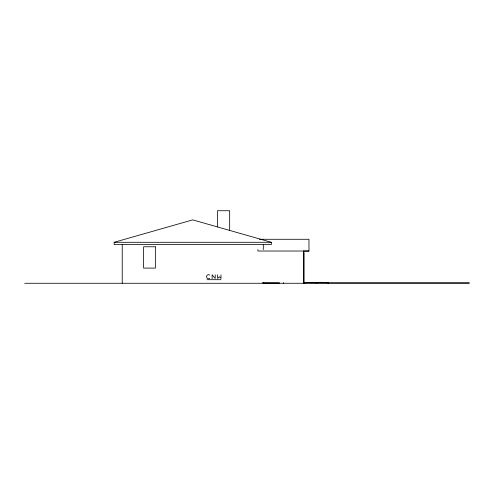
<?xml version="1.0" encoding="UTF-8"?>
<svg xmlns="http://www.w3.org/2000/svg" width="494" height="494" viewBox="0 0 494 494"><rect width="100%" height="100%" fill="white"/><g stroke="black" fill="none" stroke-linecap="round" stroke-linejoin="round"><path stroke-width="0.74" d="M114.163 242.301L192.753 219.879L271.348 242.301L271.348 244.567L114.163 244.567L114.163 242.301L271.348 242.301M259.43 239.275L308.966 239.275L308.966 251.057L303.588 251.057M308.966 251.032L257.905 251.032L257.905 249.563M303.588 252.539L304.094 252.539L304.094 283.272M207.091 279.69L220.972 279.69M303.927 282.519L328.053 282.519L328.053 283.272M303.588 282.772L469.3 282.772L469.3 283.272L24.7 283.272M262.277 282.852L279.425 282.877L279.425 283.21L263.29 283.192M316.827 282.519L316.827 283.272M303.588 251.032L303.588 283.272M283.439 282.519L283.439 283.272M263.79 282.852L263.79 283.192M263.642 282.877L263.642 283.21M263.29 244.567L263.29 249.594M263.29 282.519L263.29 283.272M229.661 230.747L229.661 210.728L217.502 210.728L217.502 226.9M220.972 274.806L220.972 278.455L219.373 276.776L217.607 278.455L217.607 274.806M215.217 274.806L215.217 278.455L212.124 274.806L212.124 278.672M122.222 244.567L122.222 283.272M209.752 278.4A2.038 2.038 0 0 1 207.072 278.073A2.038 2.038 0 0 1 207.072 275.374A2.038 2.038 0 0 1 209.752 275.041M155.357 246.765L143.606 246.765L143.606 268.094L155.357 268.094L155.357 246.765"/></g></svg>
